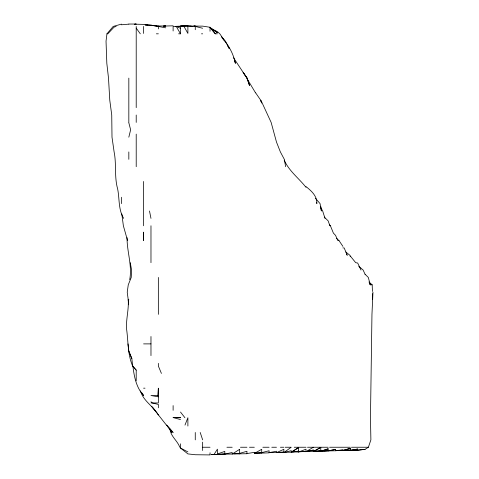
<?xml version="1.0" encoding="UTF-8"?>
<svg xmlns="http://www.w3.org/2000/svg" width="479" height="479" viewBox="0 0 479 479"><rect width="100%" height="100%" fill="white"/><g stroke="black" fill="none" stroke-linecap="round" stroke-linejoin="round"><path stroke-width="0.72" d="M372.967 292.208L371.961 314.356L370.465 417.712L370.89 439.86L368.387 447.242L365.064 449.344L357.681 450.2L350.299 450.302L357.681 449.057L357.681 450.2L350.299 450.302M129.713 279.658C132.384 265.438 126.911 251.762 127.049 237.578M157.789 395.564L150.975 395.516L158.351 396.834L157.789 395.564L158.351 388.182L158.351 402.947L150.975 402.947M121.438 24.124L113.194 26.435L106.955 33.817L106.033 41.2L106.823 63.348L108.499 78.113L109.781 100.261L111.739 115.026L112.002 137.174L114.116 151.939C116.607 164.099 114.2 176.763 117.63 188.852C119.624 198.659 118.241 209.545 123.666 218.382M128.827 137.174L130.623 129.791L128.827 122.768M184.978 425.095L187.888 417.712L187.888 426.035M213.915 454.625L217.412 449.164L217.412 453.966L224.795 451.404L224.795 454.086L211.083 454.625M284.598 452.296L291.238 452.182L298.621 447.59L298.621 452.014L291.238 451.942M298.621 447.59L291.238 452.158L298.621 451.188L292.717 451.793M298.621 452.014L306.003 449.188L306.003 451.392L298.621 451.607L306.003 451.667L313.386 447.242M313.386 451.553L320.768 447.428L320.768 451.38L313.386 451.362L320.768 450.751L313.386 451.553L306.003 451.607L313.386 450.05L313.386 451.481L320.768 447.428M320.768 451.38L328.151 448.799L328.151 450.679L320.768 451.272L328.151 448.799M116.175 26.435L114.062 27.147L107.799 33.817L106.955 33.817M335.534 450.547L342.916 450.583L350.299 448.32L350.299 450.146L342.916 450.494L350.299 448.32M335.534 450.739L335.534 449.374L328.151 451.002L320.768 451.008M306.003 451.667L313.386 450.05M211.508 454.547L224.795 454.086L232.177 452.517L232.177 454.044L224.795 454.122M335.534 449.374L328.151 450.871L335.534 450.787L342.916 449.997L342.916 450.583M258.756 452.823L261.708 452.637L261.708 449.308L254.325 453.439L261.708 452.637L269.09 450.757L269.09 452.649L276.473 451.248L276.473 452.667L283.855 449.29L283.855 452.565L277.215 452.416M357.681 449.057L350.299 450.452L342.916 450.296L350.299 450.146M217.592 454.625L211.383 454.547M134.731 24.16L143.592 24.393L150.975 25.345L149.496 25.249M134.731 24.231L136.21 24.04L128.827 24.04M357.681 450.188L365.064 449.344M121.438 24.782L128.827 24.142M337.749 450.38L342.916 449.997M163.525 26.082L173.117 25.812M163.525 26.1L165.734 25.956L158.351 26.004M298.621 451.871L306.003 451.392M257.283 452.912L254.325 453.098L261.708 453.2M234.393 453.667L239.56 453.362L246.942 451.308L246.942 453.553L254.325 452.368L254.325 453.493M224.795 454.086L217.412 454.487L224.795 454.355M175.757 26.345L187.888 25.83L192.965 26.435L190.061 26.213M323.726 450.877L328.151 450.679M261.708 453.098L269.09 452.847M280.167 452.29L283.855 452.182L269.09 452.667M210.03 454.924L195.264 454.739L187.888 453.9L180.505 448.045L180.505 443.823M239.56 453.835L246.942 453.727M180.505 25.962L187.888 25.908L180.505 26.1L180.505 33.817L178.595 33.817M187.888 26.046L202.647 26.129L210.03 27.267L215.305 33.817L217.412 33.817M156.382 33.817L158.351 33.817M201.503 33.817L202.647 33.817M342.916 246.386L338.964 240.53L337.821 240.53L335.534 235.339L333.414 233.147L330.402 225.765L329.887 225.765L328.151 220.879L324.265 217.047M342.916 247.912L344.161 247.912L347.281 255.295L346.407 254.169M369.339 283.688L370.285 284.825L372.183 284.825L372.446 291.471M128.827 299.591L128.204 299.591L127.228 292.208L128.264 284.825L131.24 277.443L131.587 270.06L130.252 262.678M143.592 343.886L150.975 343.886M136.21 380.799L136.21 370.123L132.635 366.034C127.576 354.412 128.336 341.449 126.588 329.121C125.881 319.212 129.001 309.506 128.204 299.591L128.641 304.758M143.592 388.182L144.999 388.182M180.062 447.242L179.781 447.242C177.475 440.62 170.59 436.417 170.057 429.118M202.647 447.242L210.03 447.242M226.92 447.242L232.177 447.242M240.458 447.242L246.942 447.242M249.469 447.242L254.325 447.242M262.845 447.242L269.09 447.242M271.779 447.242L276.473 447.242M280.419 447.242L283.855 447.242M285.185 447.242L291.238 447.242L283.855 452.565L291.238 450.661L291.238 452.182M294.22 447.242L298.621 447.242M298.836 447.242L306.003 447.242M307.518 447.242L320.768 447.242M320.906 447.242L328.151 447.242M329.564 447.242L350.299 447.242M351.448 447.242L368.387 447.242M173.117 417.562L180.505 417.712L173.117 417.562L180.505 419.574M234.393 453.847L239.56 453.948M148.017 25.148L145.065 24.944L150.975 25.118L165.734 27.824M158.351 25.866L150.975 25.267L158.351 26.435L158.351 28.92M202.647 28.261L195.264 26.435L195.264 29.728M180.505 28.339L176.266 26.435L180.505 33.817M211.377 28.716L217.412 31.656L219.831 33.817L224.795 41.2L222.034 37.793M180.505 448.045L187.888 451.913M211.88 29.213L217.412 32.656L210.03 27.423L215.305 33.817M345.832 252.008L349.909 255.295L350.173 256.355M358.777 266.264L363.142 270.06L365.064 274.293M336.515 238.374L338.964 240.53M368.896 281.939L372.183 284.825M306.003 186.582C311.464 191.001 317.104 195.881 316.888 203.617L316.296 202.276M365.064 274.21L368.309 277.443L370.285 284.825M150.975 401.737L152.166 402.947L158.351 404.432L158.351 407.815M329.504 224.813L330.402 225.765M152.31 407.174L165.734 424.244L173.117 432.477L166.716 425.095L171.704 432.477L171.272 431.136M221.304 36.536L225.459 41.2L229.291 48.583L227.794 46.122M158.351 414.958C153.388 406.204 143.101 400.935 140.503 390.864M306.003 187.319C298.77 178.152 289.041 171.099 284.209 160.124M315.463 198.342L320.068 203.617L321.379 210.999L320.768 206.395M136.21 370.123L132.635 366.034L131.857 358.651L128.827 351.269L127.989 343.886M151.861 406.647L154.968 410.329M350.299 256.014L355.699 262.678L357.681 263.037L360.992 270.06M180.505 412.042L184.912 417.712M136.21 28.117L140.305 33.817M243.182 72.503L247.092 78.113L249.517 85.496L246.942 78.113L233.536 57.809M225.196 41.769C230.303 48.038 233.68 55.48 235.452 63.348L234.339 60.665M255.678 92.878L260.732 100.261L261.708 103.033L260.648 100.261L261.708 101.967L271.138 122.408L276.473 142.018L280.377 151.939L284.31 159.321L285.658 166.704M243.182 72.574L246.942 77.826M255.552 92.878L246.942 78.526M320.768 207.623L322.672 210.999L324.996 218.382M142.245 393.103L143.592 395.564C136.234 387.571 134.126 376.47 132.899 366.034M161.417 373.416L158.351 366.034L158.351 363.363M128.827 351.281L131.857 358.651M200.204 432.477L202.647 439.86M127.54 240.53L123.366 225.765L121.816 213.951M149.496 210.999L150.975 218.382M372.446 293.687L372.446 299.591M210.03 27.267L210.03 31.273M210.03 452.769L210.03 454.625M202.647 442.147L202.647 450.5M195.264 432.477L195.264 439.86M187.888 26.435L187.888 33.41L183.978 26.435L173.117 26.435L173.117 30.985M173.117 405.593L173.117 410.329M158.351 277.443L158.351 314.356M150.975 225.765L150.975 262.678M150.975 336.503L150.975 355.616M143.592 26.435L143.592 33.434M143.592 181.469L143.592 225.765M136.21 26.435L136.21 107.643M136.21 115.026L136.21 122.408M136.21 134.126L136.21 166.704M128.827 78.113L128.827 122.408M128.827 151.939L128.827 159.321M121.438 197.258L121.438 203.617M143.646 233.147L143.592 240.53L143.592 232.135L143.646 233.147M239.56 449.356L232.177 454.098L239.56 453.362L239.56 449.356M195.264 26.04L193.791 26.094L195.264 26.052"/></g></svg>
